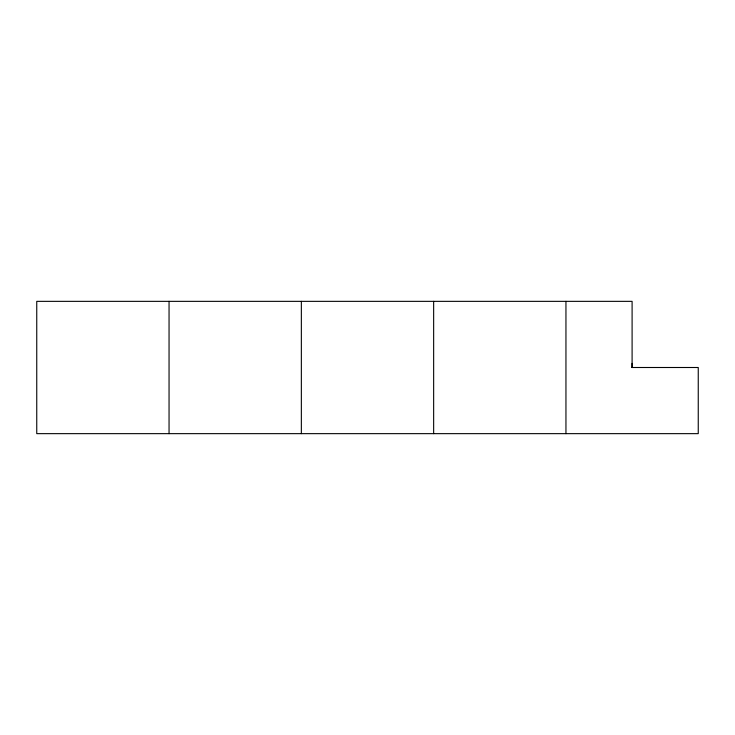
<?xml version="1.0" encoding="UTF-8"?>
<svg xmlns="http://www.w3.org/2000/svg" width="735" height="735" viewBox="0 0 735 735"><rect width="100%" height="100%" fill="white"/><g stroke="black" fill="none" stroke-linecap="round" stroke-linejoin="round"><path stroke-width="1.1" d="M632.1 363.366L632.1 367.5L632.1 301.35L36.75 301.35L36.75 433.65L698.25 433.65L698.25 367.5L631.834 367.5M565.95 301.35L565.95 433.65M433.65 301.35L433.65 433.65M301.35 301.35L301.35 433.65M169.05 301.35L169.05 433.65"/></g></svg>
